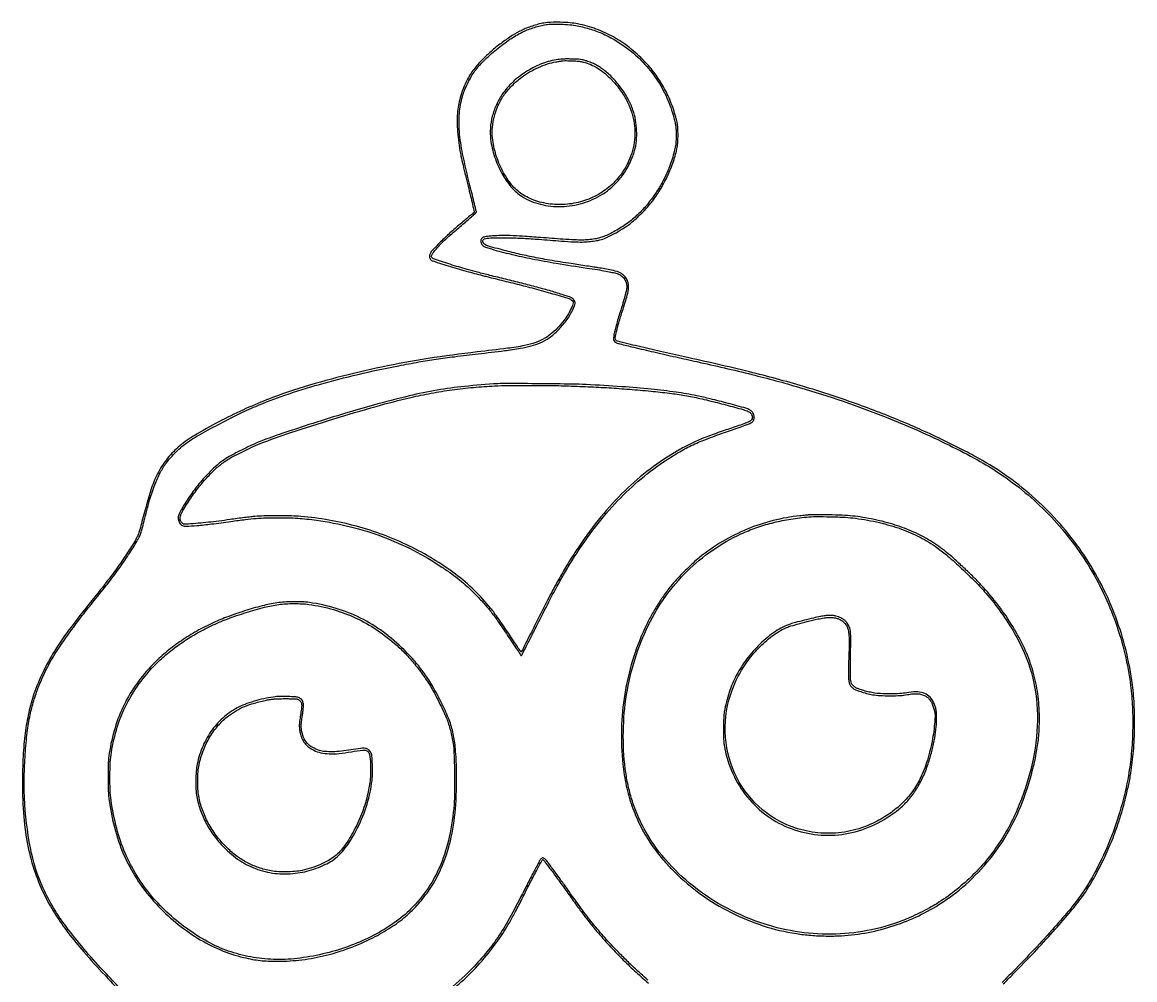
# Model space of a CAD drawing. Extents: x 100 to 2343, y 327 to 3301.
# Drawn here: x 345 to 2135, y 1761 to 3301 of the extents above; entities that cross this region are included whole.
import ezdxf

# ---------------------------------------------------------------- set-up
doc = ezdxf.new("R2010")
doc.units = 0

msp = doc.modelspace()

# ---------------------------------------------------------------- linework, layer by layer
for points in [[(1923.537405, 1754.101997, 0.004162), (1939.815553, 1770.327526, 0.005199), (1973.748641, 1805.441678, 0.006772), (2004.034804, 1838.32204, 0.007529), (2029.563649, 1867.679849, 0.014971), (2048.71888, 1891.8207, 0.026241), (2063.225909, 1913.565269, 0.01541), (2078.360409, 1940.939088, 0.014878), (2092.59505, 1970.827001, 0.016771), (2104.428011, 2000.350894, 0.01172), (2111.558074, 2021.566963, 0.00987), (2118.132131, 2044.340477, 0.009937), (2123.750209, 2067.157787, 0.012506), (2127.999521, 2088.5, 0.020193), (2132.673487, 2123.935788, 0.016828), (2134.841725, 2161.861044, 0.016869), (2134.452453, 2199.731635, 0.02065), (2131.436462, 2235, 0.057576), (2104.544959, 2344.119269, 0.058268), (2053.547863, 2443.758904, 0.058173), (1980.848434, 2529.083438, 0.05704), (1890, 2596.013843, 0.011371), (1862.413222, 2611.022066, 0.006396), (1828.289285, 2628.044497, 0.006272), (1792.268672, 2644.887361, 0.008031), (1758.674443, 2659.439725, 0.012864), (1680.832934, 2689.36238, 0.013257), (1602.328007, 2714.921497, 0.011874), (1515.251867, 2738.504824, 0.007154), (1411, 2762.523066, -0.003048), (1372.247577, 2771.116627, -0.003746), (1336.183062, 2779.629876, -0.000758), (1303.016886, 2787.774993, -0.172843), (1300.399334, 2789.507334, -0.20316), (1299.476369, 2793.230644, -0.016), (1301.443801, 2803.46776, -0.016529), (1305.091703, 2817.466314, -0.006503), (1311, 2836.5, 0.006693), (1317.899847, 2858.757809, 0.036461), (1320.581643, 2871.078293, 0.069417), (1320.60569, 2879.593858, 0.086622), (1318.207262, 2887.117529, 0.09229), (1312.889172, 2893.892979, 0.08395), (1305.321764, 2898.571854, 0.047874), (1293.257535, 2902.179594, 0.010612), (1272, 2905.909226, 0.000108), (1264.853872, 2907.005654, 0.00003), (1253.653125, 2908.721014, 0.00003), (1240.975762, 2910.660947, 0.000032), (1228.5, 2912.568443, -0.003987), (1193.361823, 2918.225707, -0.007713), (1165.373663, 2923.406367, -0.008819), (1140.202513, 2928.931965, -0.007638), (1114, 2935.594832, -0.002394), (1098.647665, 2939.828357, -0.025555), (1092.515626, 2941.894246, -0.068105), (1089.200854, 2943.757349, -0.103348), (1087.036327, 2946.241371, -0.095416), (1086.149457, 2948.912635, -0.212891), (1086.747278, 2950.921679, -0.141477), (1088.950337, 2952.368105, -0.037189), (1093.10658, 2953.32171, -0.035725), (1105.147014, 2954.284239, -0.007004), (1126.879991, 2954.161296, -0.007539), (1151.800602, 2953.295119, -0.007708), (1176.5, 2951.681515, 0.001383), (1212.834892, 2948.845756, 0.007124), (1232.983596, 2947.617704, 0.012837), (1246.411209, 2947.336295, 0.02469), (1257.156448, 2947.918047, 0.006845), (1261.93938, 2948.480936, 0.005965), (1266.930332, 2949.198368, 0.006009), (1271.428977, 2949.95539, 0.017615), (1274.5, 2950.622679, 0.043323), (1284.43609, 2954.090317, 0.017557), (1297.314914, 2960.430756, 0.017122), (1310.86292, 2968.311191, 0.019955), (1323.145445, 2976.731701, 0.022872), (1330.461915, 2982.728727, 0.009845), (1339.678402, 2991.349971, 0.009894), (1348.656652, 3000.438755, 0.020047), (1355.280422, 3008, 0.030055), (1369.655694, 3028.169036, 0.026495), (1382.180484, 3050.763843, 0.026815), (1392.089259, 3074.22911, 0.0333), (1398.621537, 3097, 0.018287), (1399.474263, 3101.788695, 0.015862), (1400.023718, 3106.859628, 0.013334), (1400.314753, 3112.729, 0.007104), (1400.377802, 3120, 0.006924), (1400.207975, 3128.760099, 0.024267), (1399.747077, 3134.385046, 0.024563), (1398.746142, 3139.904542, 0.007225), (1396.675104, 3148.260269, 0.031099), (1388.397302, 3173.273739, 0.032503), (1377.18106, 3196.687165, 0.032556), (1363.044273, 3218.41495, 0.031419), (1346.050715, 3238.397999, 0.034012), (1322.071771, 3260.085156, 0.039522), (1296.494626, 3277.145878, 0.0402), (1268.946788, 3289.743079, 0.037496), (1239.093331, 3298.120522, 0.029698), (1226.944479, 3299.82324, 0.013751), (1211.017762, 3300.658066, 0.013517), (1195.386092, 3300.624238, 0.037852), (1184.5, 3299.478462, 0.019092), (1175.569898, 3297.493587, 0.015019), (1166.062853, 3294.688363, 0.015055), (1156.773117, 3291.328169, 0.01959), (1148.5, 3287.669757, 0.027765), (1133.81436, 3279.4351, 0.017768), (1117.690629, 3268.35473, 0.017176), (1101.615769, 3255.567735, 0.019096), (1087.034895, 3242.133134, 0.013036), (1078.323168, 3233.004495, 0.022813), (1071.670381, 3224.949463, 0.02432), (1066.07053, 3216.695232, 0.017566), (1060.617632, 3207, 0.046311), (1050.825721, 3182.811481, 0.04876), (1045.864815, 3157.648212, 0.042095), (1045.490185, 3128.986711, 0.02291), (1049.598187, 3094, 0.012818), (1051.225509, 3085.461412, 0.002821), (1054.476669, 3070.895359, 0.002933), (1058.430251, 3054.094047, 0.002817), (1062.63306, 3037.111859, -0.002103), (1066.596839, 3021.192976, -0.003448), (1069.803604, 3007.676027, -0.000535), (1072.540109, 2995.717982, -0.277715), (1072.311859, 2995.02429, -0.003082), (1071.674361, 2994.481887, -0.000016), (1065.37476, 2989.188927, -0.000072), (1058.198992, 2983.161958, -0.000046), (1049.83626, 2976.141399, 0.009504), (1033.541891, 2961.928198, 0.010586), (1018.386715, 2947.596925, 0.008534), (1005.927643, 2934.878402, 0.078903), (1001.585504, 2928.538943, 0.052982), (1000.68445, 2925.968843, 0.075557), (1000.490286, 2923.562333, 0.080686), (1001.017093, 2921.325921, 0.070694), (1002.239304, 2919.256663, 0.149157), (1005.787476, 2916.829251, 0.001616), (1034.230158, 2908.011143, 0.005646), (1063.171237, 2899.497213, 0.008114), (1089, 2892.665164, 0.000124), (1096.797851, 2890.73941, 0.000032), (1109.406771, 2887.629696, 0.000032), (1123.794879, 2884.08315, 0.000033), (1138.108158, 2880.557037, -0.005494), (1165.509663, 2873.488301, -0.004314), (1195.060612, 2865.243625, -0.0018), (1222.965569, 2857.089152, -0.072308), (1228.734123, 2854.427705, -0.115711), (1230.951943, 2852.111791, -0.151254), (1231.625585, 2849.274861, -0.081817), (1230.677642, 2845.23294, -0.017568), (1227.674886, 2838.664216, -0.037307), (1219.680548, 2825.281508, -0.029765), (1209.20504, 2812.128671, -0.030362), (1197.580277, 2800.674445, -0.046961), (1186.143093, 2792.449613, -0.050016), (1171.433245, 2785.709595, -0.032736), (1153.413292, 2780.833743, -0.018063), (1126.277247, 2776.379852, -0.00351), (1077, 2770.461112, 0.010881), (998.336671, 2759.834339, 0.012378), (923.540155, 2746.162171, 0.012759), (851.634406, 2729.244924, 0.01328), (781.647794, 2708.88154, 0.014828), (743.395177, 2695.377847, 0.013969), (705.231051, 2679.379464, 0.013418), (666.552576, 2660.613613, 0.011407), (626.753289, 2638.800579, 0.036089), (601.515515, 2621.6703, 0.04777), (581.471048, 2602.46814, 0.049733), (566.037948, 2580.480847, 0.044445), (554.566177, 2555.051804, 0.008261), (550.566889, 2542.920211, 0.00484), (546.16076, 2528.274752, 0.004701), (541.820538, 2512.782763, 0.0055), (538.002494, 2498, -0.00457), (534.7061, 2485.138142, -0.02392), (532.492614, 2478.176894, -0.032488), (529.927483, 2472.442815, -0.013281), (525.743153, 2465, -0.012999), (513.312803, 2445.379528, -0.008365), (497.940469, 2423.264849, -0.007875), (480.589321, 2399.956606, -0.007369), (462.132044, 2376.678983, 0.009682), (424.002065, 2328.131355, 0.021593), (397.364113, 2289.464255, 0.027265), (378.354196, 2255.120783, 0.031503), (364.202341, 2220.5, 0.026895), (355.847084, 2190.459707, 0.022126), (350.10917, 2157.673677, 0.019504), (346.762733, 2120.595417, 0.012604), (345.650607, 2077.5, 0.020034), (347.807788, 2022.87195, 0.030155), (354.448689, 1975.686123, 0.033287), (366.007749, 1933.371186, 0.034532), (382.970751, 1893.5, 0.023877), (399.310711, 1864.897288, 0.021035), (418.964799, 1836.706875, 0.017305), (444.352835, 1805.663026, 0.008584), (478.555191, 1768, -0.003671), (496.94711, 1748.142657, -0.007329)], [(499.216924, 1750.371723, 0.002325), (475.394216, 1776, -0.026387), (415.937806, 1846.476198, -0.055124), (379.205902, 1908.048535, -0.059574), (358.498953, 1972.972007, -0.036039), (349.011475, 2053.213339, -0.016073), (348.556206, 2086.930388, -0.012425), (350.153981, 2123.646717, -0.01267), (353.44526, 2158.678287, -0.02312), (358.16843, 2187, -0.020773), (363.91946, 2209.242482, -0.018504), (371.692437, 2231.820512, -0.018412), (381.161159, 2253.884064, -0.019976), (391.995171, 2274.585338, -0.016645), (404.178482, 2294.218714, -0.008564), (420.657333, 2318.008441, -0.008132), (439.507907, 2343.369366, -0.008232), (459.098782, 2368, 0.006247), (480.511197, 2394.702568, 0.008912), (498.793948, 2418.974753, 0.009834), (514.662488, 2441.772335, 0.011553), (528.762961, 2464, 0.014366), (532.954821, 2471.433354, 0.033917), (535.529773, 2477.247188, 0.022941), (537.819596, 2484.565134, 0.003725), (541.504351, 2499, -0.009826), (550.366374, 2532.029799, -0.021125), (558.756341, 2557.010148, -0.027074), (567.480003, 2576.523632, -0.040547), (577.321039, 2592.375259, -0.024033), (584.229613, 2600.836913, -0.016239), (592.860624, 2609.823336, -0.016222), (602.074471, 2618.24745, -0.023654), (610.758638, 2625, -0.025473), (629.348382, 2636.72434, -0.00681), (660.079673, 2653.438132, -0.007227), (693.068349, 2670.197302, -0.012531), (721, 2683.025408, -0.019678), (767.81107, 2700.973232, -0.012464), (823.619727, 2718.349829, -0.011562), (885.545158, 2734.412619, -0.010098), (951, 2748.396473, -0.004046), (983.362858, 2754.358785, -0.006453), (1011.128023, 2758.873495, -0.00591), (1040.67511, 2762.930923, -0.002769), (1079, 2767.517521, 0.002914), (1121.469299, 2772.612648, 0.01234), (1146.797481, 2776.438269, 0.020494), (1164.28497, 2780.267565, 0.034495), (1178.513855, 2785.070145, 0.057829), (1193.121693, 2793.241322, 0.040271), (1207.513117, 2805.512279, 0.038709), (1220.383089, 2820.580331, 0.041367), (1230.460133, 2837.134476, 0.016418), (1233.625724, 2844.013363, 0.07216), (1234.74741, 2848.327135, 0.118166), (1234.329237, 2851.65724, 0.085041), (1232.428338, 2854.902796, 0.068475), (1230.486622, 2856.656458, 0.042286), (1227.802141, 2858.16968, 0.025074), (1223.687589, 2859.806577, 0.005964), (1216.678338, 2862.102716, 0.005593), (1196.246144, 2868.276941, 0.004236), (1173.696123, 2874.610156, 0.003957), (1149.351003, 2881.019061, 0.003343), (1123.5, 2887.422325, -0.001472), (1097.85149, 2893.67366, -0.002989), (1077.726418, 2898.769388, -0.003745), (1061.357082, 2903.149551, -0.006049), (1047.5, 2907.149898, -0.003609), (1033.678654, 2911.430802, -0.00361), (1019.921222, 2915.910579, -0.001169), (1007.158885, 2920.201664, -0.087126), (1005.25, 2921.245751, -0.198987), (1004.026416, 2923.466298, -0.130022), (1004.462971, 2926.398354, -0.062587), (1006.871664, 2930.496082, -0.015443), (1011.831275, 2936.538384, -0.012129), (1019.320858, 2944.700679, -0.014287), (1026.810074, 2952.043424, -0.00932), (1036.927315, 2961.066807, -0.002165), (1054.27419, 2975.837012, 0.003683), (1062.60233, 2982.971824, 0.005839), (1069.618043, 2989.217805, 0.001775), (1075.588867, 2994.698781, 0.20912), (1076, 2995.6388, 0.059777), (1075.863998, 2996.772309, 0.000258), (1072.93506, 3008.775273, 0.001256), (1069.565801, 3022.403449, 0.000791), (1065.56616, 3038.301788, -0.010952), (1053.921737, 3088.912738, -0.030143), (1048.669524, 3125.141163, -0.041419), (1048.64293, 3154.270761, -0.048279), (1053.551761, 3181.5, -0.029628), (1056.915464, 3191.191038, -0.016141), (1062.116817, 3202.665242, -0.016135), (1068.065104, 3213.813152, -0.028826), (1073.757097, 3222.5, -0.040095), (1088.09585, 3238.920045, -0.021355), (1108.206731, 3256.921544, -0.021322), (1129.971735, 3273.288373, -0.036975), (1149.5, 3284.683487, -0.019439), (1157.771751, 3288.332117, -0.014923), (1167.060785, 3291.688274, -0.014883), (1176.568119, 3294.495405, -0.018902), (1185.5, 3296.488415, -0.038834), (1195.890143, 3297.574046, -0.013192), (1211.086555, 3297.575531, -0.013473), (1226.565327, 3296.750843, -0.030198), (1238.216136, 3295.102455, -0.024978), (1260.309905, 3289.44041, -0.030655), (1280.225607, 3281.896035, -0.030393), (1299.207666, 3271.912956, -0.023857), (1318.5, 3258.92175, -0.042198), (1344.235449, 3236.135502, -0.042502), (1365.712067, 3209.403072, -0.042505), (1382.357802, 3179.42636, -0.04222), (1393.738706, 3147, -0.007603), (1395.670688, 3139.03447, -0.022536), (1396.664516, 3133.5, -0.022976), (1397.146161, 3127.956548, -0.00816), (1397.340375, 3120, -0.017545), (1397.048234, 3109.182784, -0.028021), (1395.95897, 3100.003621, -0.024871), (1393.741638, 3090.265248, -0.010667), (1389.863579, 3077.5, -0.022305), (1383.947862, 3061.825099, -0.019863), (1376.44804, 3046.106979, -0.019519), (1367.573598, 3030.748434, -0.019597), (1357.539663, 3016.14999, -0.028778), (1343.05683, 2998.916992, -0.031047), (1327.032821, 2983.920683, -0.03099), (1309.24703, 2971.000476, -0.028459), (1289.5, 2959.970717, -0.016804), (1281.202667, 2956.276514, -0.029818), (1274.113279, 2953.882597, -0.02816), (1266.518446, 2952.265964, -0.013257), (1256.563554, 2950.995737, -0.023638), (1246.49657, 2950.460341, -0.012839), (1234.106627, 2950.705813, -0.006775), (1215.214784, 2951.822385, -0.001172), (1179.5, 2954.50342, 0.00271), (1150.319348, 2956.603712, 0.008388), (1130.590952, 2957.584163, 0.012099), (1115.509791, 2957.715142, 0.016747), (1102, 2957.052605, 0.004201), (1093.96318, 2956.320076, 0.023812), (1089.711159, 2955.690869, 0.046454), (1087.076324, 2954.912148, 0.093017), (1085.25, 2953.752556, 0.080651), (1083.793883, 2951.871063, 0.095038), (1083.111686, 2949.727906, 0.085007), (1083.2357, 2947.295501, 0.051791), (1084.154126, 2944.561076, 0.089408), (1085.849416, 2942.114017, 0.075279), (1088.388536, 2940.238046, 0.042131), (1092.560264, 2938.465279, 0.008955), (1100.105985, 2936.133548, 0.011156), (1132.056467, 2927.651652, 0.010126), (1165.398816, 2920.303372, 0.008394), (1204.340618, 2913.221913, 0.004176), (1253.894281, 2905.492105, -0.002964), (1270.890794, 2902.883049, -0.006029), (1284.208598, 2900.592807, -0.007558), (1294.658039, 2898.502032, -0.016945), (1302.504696, 2896.527854, -0.086783), (1308.54817, 2893.58241, -0.076266), (1313.548532, 2888.646929, -0.075878), (1316.859235, 2882.413378, -0.084389), (1318, 2875.702576, -0.056726), (1317.382426, 2870.276619, -0.008505), (1314.732235, 2859.616645, -0.00848), (1310.852167, 2846.002512, -0.004686), (1305.675405, 2829.5, 0.005437), (1302.43221, 2819.106684, 0.010387), (1300.092503, 2810.679774, 0.011455), (1298.256208, 2802.735016, 0.008566), (1296.584609, 2793.905402, 0.096276), (1296.664619, 2790.267638, 0.141143), (1298.174098, 2787.467296, 0.102215), (1301.388736, 2785.304397, 0.035523), (1306.721275, 2783.551933, 0.003664), (1329.073414, 2778.101574, 0.001274), (1361.36133, 2770.565469, 0.001268), (1396.876689, 2762.466214, 0.001499), (1430.5, 2754.993938, -0.006943), (1519.245187, 2734.255304, -0.010486), (1595.848669, 2713.513819, -0.011449), (1666.109841, 2691.139466, -0.01134), (1735.5, 2665.50549, -0.010439), (1786.639215, 2644.039313, -0.010323), (1837.030315, 2620.381009, -0.010878), (1882.205883, 2596.784729, -0.021131), (1917, 2575.673844, -0.053523), (1996.502453, 2509.446062, -0.053845), (2059.955207, 2427.976071, -0.053822), (2104.571368, 2334.80254, -0.053388), (2128.425878, 2234, -0.020266), (2131.414168, 2198.998852, -0.01709), (2131.80345, 2161.81369, -0.017054), (2129.649458, 2124.597141, -0.019904), (2124.999521, 2089.5, -0.027057), (2113.029413, 2037.350017, -0.025204), (2095.26872, 1985.518391, -0.025804), (2072.942627, 1937.107953, -0.032987), (2047.292883, 1895.240342, -0.021912), (2030.041469, 1872.985853, -0.006739), (2002.130181, 1840.951211, -0.006596), (1969.245154, 1805.180485, -0.006353), (1935.019272, 1769.833774, -0.001826), (1921.690835, 1756.511974, -0.017887)], [(987.468587, 1709.774446, 0.052055), (1055.618909, 1760.98613, 0.052593), (1111.460214, 1825.007131, 0.011961), (1120.64555, 1838.777748, 0.010611), (1129.548781, 1853.526477, 0.009152), (1138.950747, 1870.591125, 0.005243), (1149.698104, 1891.5, -0.002318), (1161.947881, 1915.678651, -0.00392), (1172.463247, 1935.80708, -0.000704), (1181.810098, 1953.302595, -0.276415), (1182.975232, 1954, -0.227609), (1183.483608, 1953.755934, -0.001074), (1187.214811, 1949.079688, -0.004635), (1191.429965, 1943.671374, -0.002878), (1196.281355, 1937.25, -0.002606), (1202.220429, 1929.20704, -0.001196), (1209.882373, 1918.664062, -0.001185), (1217.893142, 1907.530006, -0.001638), (1225.023984, 1897.5, 0.003331), (1238.844098, 1878.199779, 0.006221), (1250.329768, 1862.790279, 0.007157), (1261.007101, 1849.237601, 0.006781), (1272.258638, 1835.747226, 0.009809), (1291.970176, 1813.64719, 0.010113), (1312.338217, 1792.565255, 0.010433), (1332.852306, 1773.007831, 0.012478), (1353, 1755.489392, 0.033991)], [(1352.053258, 1760.446665, -0.008318), (1337.714533, 1772.989628, -0.007805), (1322.530135, 1787.162016, -0.00732), (1307.46248, 1802.103331, -0.009438), (1284.91338, 1826.014318, -0.013018), (1265.650247, 1848.372026, -0.012232), (1246.699709, 1872.754971, -0.007031), (1225.008597, 1903, 0.004336), (1215.049907, 1917.045125, 0.002549), (1202.910878, 1933.67509, 0.00143), (1191.131314, 1949.545768, 0.0276), (1187.196646, 1954.25, 0.04843), (1185.077816, 1956.116902, 0.123367), (1183.189127, 1956.87126, 0.156197), (1181.454229, 1956.56382, 0.094232), (1179.806715, 1955.25, 0.05413), (1177.254141, 1951.531258, 0.001841), (1168.905392, 1935.868028, 0.003296), (1158.903483, 1916.629696, 0.001938), (1147.184369, 1893.5, -0.012496), (1126.672831, 1855.052548, -0.023715), (1107.965505, 1825.3786, -0.0259), (1087.713851, 1799.376214, -0.018656), (1062.614929, 1772.477567, -0.031118), (1023.80063, 1738.402359, -0.032322)]]:
    msp.add_lwpolyline(points, format="xyb")
for points in [[(1204.5, 3240.441909, 0.049042), (1179.205799, 3233.104771, 0.047185), (1155.474442, 3220.911496, 0.047486), (1134.5896, 3204.574052, 0.051118), (1117.730279, 3184.956071, 0.045445), (1108.192501, 3168.179158, 0.0431), (1101.641896, 3149.658873, 0.043917), (1098.45758, 3130.657634, 0.051935), (1098.922121, 3112.453641, 0.047288), (1105.314815, 3084.367252, 0.04627), (1116.901452, 3057.765143, 0.049207), (1132.188035, 3035.496615, 0.078528), (1149.59581, 3020.408318, 0.079263), (1179.100292, 3007.961461, 0.067524), (1212.72437, 3004.378096, 0.06536), (1247.127847, 3009.902157, 0.065576), (1278.898243, 3024.116867, 0.032463), (1286.901283, 3029.789018, 0.018117), (1295.901663, 3037.646532, 0.017987), (1304.488186, 3046.310852, 0.027141), (1311.255922, 3054.5, 0.027234), (1317.090781, 3063.368618, 0.019215), (1322.6969, 3073.903263, 0.019313), (1327.430948, 3084.73615, 0.029374), (1330.608638, 3094.5, 0.039785), (1333.390286, 3110.106693, 0.034625), (1333.849125, 3126.70846, 0.034174), (1332.001969, 3143.446483, 0.036121), (1327.905255, 3159.460898, 0.043654), (1320.285268, 3176.997464, 0.033289), (1309.094775, 3194.700232, 0.033038), (1295.532978, 3210.922269, 0.040692), (1280.80214, 3224.02816, 0.016215), (1273.872426, 3228.905837, 0.025032), (1267.55669, 3232.613501, 0.025112), (1260.917144, 3235.663178, 0.016462), (1253, 3238.530241, 0.017116), (1247.715265, 3240.051565, 0.030218), (1243.254703, 3240.889292, 0.021484), (1237.802365, 3241.338838, 0.004842), (1228.5, 3241.614426, 0.006189), (1220.770518, 3241.672811, 0.010998), (1214.40591, 3241.502067, 0.013229), (1209.064754, 3241.099264, 0.02065)], [(1244.792158, 3237.415883, -0.03916), (1257.036173, 3233.882103, -0.040084), (1268.479628, 3228.50337, -0.037576), (1279.538485, 3221.024525, -0.027492), (1290.639103, 3211.195556, -0.017943), (1298.493611, 3202.852223, -0.017503), (1305.797739, 3193.899686, -0.018071), (1312.204555, 3184.795208, -0.023513), (1317.358412, 3176, -0.074727), (1329.061688, 3142.257548, -0.081241), (1329.844642, 3107.553394, -0.080754), (1319.512677, 3074.23876, -0.072671), (1298.8911, 3044.54274, -0.063197), (1278.44194, 3027.578816, -0.054375), (1253.365807, 3015.228442, -0.053749), (1225.909658, 3008.462777, -0.058511), (1198.433606, 3007.986827, -0.026112), (1184.639055, 3010.096793, -0.029366), (1171.681777, 3013.581316, -0.030745), (1159.784589, 3018.373175, -0.035601), (1149.160384, 3024.393377, -0.077754), (1132.661298, 3039.516238, -0.048122), (1118.273713, 3061.595297, -0.045476), (1107.538679, 3087.676377, -0.047841), (1101.922125, 3114.829567, -0.050013), (1101.778282, 3131.914187, -0.04207), (1104.941925, 3149.743398, -0.041202), (1111.149121, 3167.17656, -0.04306), (1120.057989, 3183.085393, -0.029005), (1125.505174, 3190.183592, -0.015572), (1132.982179, 3198.311959, -0.015426), (1141.181353, 3206.185211, -0.022582), (1148.901711, 3212.545649, -0.030586), (1161.599566, 3220.91592, -0.026119), (1175.898598, 3228.169049, -0.026664), (1190.477608, 3233.721419, -0.037546), (1204, 3236.966357, 0.00061), (1206.981764, 3237.452689, 0.000772), (1209.7375, 3237.90998, 0.000608), (1212.048046, 3238.299953, 0.006263), (1213, 3238.474111, -0.048136), (1218.303917, 3238.991688, -0.008588), (1228.271567, 3238.831219, -0.009471), (1238.338904, 3238.305073, -0.032897)], [(1110.5, 2719.404609, 0.009789), (1056.643646, 2715.075255, 0.017681), (1012.797061, 2709.112988, 0.016735), (967.901393, 2699.826146, 0.007785), (910.307715, 2684.935021, 0.006417), (865.556109, 2671.997757, 0.00388), (812.875683, 2655.585624, 0.003741), (763.269185, 2639.297656, 0.01211), (730.692148, 2627.444682, 0.014709), (714.382364, 2620.499163, 0.009002), (695.553295, 2611.403446, 0.00861), (678.137281, 2602.220328, 0.029829), (667.360735, 2595.432547, 0.02876), (658.797028, 2588.518252, 0.01125), (647.771836, 2578.055378, 0.011311), (636.674961, 2566.529629, 0.017286), (627.638101, 2556, 0.013861), (620.581372, 2546.658612, 0.007813), (612.517772, 2534.96316, 0.007754), (605.042323, 2523.364023, 0.018724), (599.976852, 2514.507461, 0.009464), (597.733558, 2510.015456, 0.038581), (596.638912, 2507.16887, 0.057438), (596.218681, 2504.795448, 0.04321), (596.287324, 2502.143225, 0.053415), (597.063503, 2498.655372, 0.059828), (598.544589, 2495.551439, 0.063355), (600.626566, 2493.035357, 0.074243), (603.172488, 2491.275689, 0.128774), (608.813119, 2490.129791, 0.00765), (626.324977, 2491.375486, 0.009487), (649.700391, 2493.845766, 0.004003), (681, 2498.010009, -0.004245), (704.603388, 2501.138681, -0.011031), (721.661297, 2502.87142, -0.012575), (737.443795, 2503.724867, -0.007219), (756.5, 2504, -0.006398), (773.845502, 2503.778035, -0.009946), (788.788815, 2503.097907, -0.010368), (803.227412, 2501.851546, -0.00787), (819, 2499.908366, -0.026485), (873.492187, 2489.356177, -0.028376), (925.293562, 2473.276877, -0.028771), (974.278807, 2451.68067, -0.028949), (1020.356182, 2424.643179, -0.008657), (1036.259706, 2413.626063, -0.014914), (1049.052302, 2403.840759, -0.015427), (1060.939534, 2393.547483, -0.010108), (1074.015962, 2381.000843, -0.012651), (1088.025865, 2366.276996, -0.018448), (1099.540707, 2352.560637, -0.0148), (1111.694061, 2335.957485, -0.005112), (1128.284923, 2311.288317, 0.001528), (1135.703046, 2300.085626, 0.002502), (1142.063517, 2290.646311, 0.000314), (1147.764134, 2282.288197, 0.233489), (1148.207901, 2282.038317, 0.294913), (1148.626805, 2282.277884, 0.000139), (1156.201955, 2296.919068, 0.001774), (1164.594677, 2313.293584, 0.001071), (1174.427629, 2332.75, -0.002195), (1192.569921, 2368.448621, -0.005671), (1206.065636, 2394.000871, -0.007369), (1217.799751, 2414.880512, -0.007578), (1230.037868, 2435.209353, -0.021569), (1263.269708, 2483.765311, -0.026178), (1298.613891, 2526.099224, -0.027582), (1336.41353, 2562.579962, -0.029994), (1377, 2593.595928, -0.013965), (1400.625649, 2608.560725, -0.02202), (1421.768134, 2619.910364, -0.020337), (1445.004338, 2629.953373, -0.0099), (1475.398581, 2640.962019, 0.001142), (1500.275336, 2649.482419, 0.009574), (1511.428905, 2653.571661, 0.019316), (1517.727012, 2656.302939, 0.099354), (1520.75, 2658.581409, 0.142704), (1522.814808, 2662.929245, 0.101848), (1522.581184, 2668.343892, 0.094739), (1520.158049, 2673.558019, 0.104129), (1516.045712, 2677.307979, 0.06627), (1509.660402, 2680.003766, 0.00187), (1480.843679, 2687.774607, 0.004303), (1452.202994, 2695.119912, 0.009898), (1430.504703, 2700.032524, 0.015855), (1397.154938, 2705.796689, 0.009634), (1357.422148, 2710.594635, 0.008041), (1309.912954, 2714.634214, 0.004611), (1252.5, 2718.055455, 0.009195), (1230.043979, 2718.772261, 0.001005), (1178.389722, 2719.366862, 0.00068), (1125.180082, 2719.800018, 0.016856)], [(1219.5, 2716.000935, -0.003347), (1256.076235, 2714.613331, -0.004398), (1289.43579, 2712.829926, -0.004511), (1322.064512, 2710.501937, -0.003851), (1356.415924, 2707.472934, -0.006779), (1386.653872, 2704.157531, -0.012024), (1411.454852, 2700.49006, -0.012387), (1435.543991, 2695.716397, -0.007748), (1463.5, 2688.996443, -0.001797), (1491.335234, 2681.740804, -0.01167), (1505.246498, 2677.711586, -0.020784), (1513.422477, 2674.756516, -0.113787), (1517.23387, 2672.064284, -0.074474), (1519.226193, 2669.026918, -0.097327), (1520.007001, 2665.805884, -0.107843), (1519.484222, 2662.779946, -0.11096), (1517.75, 2660.28246, -0.080722), (1514.809223, 2658.348438, -0.0151), (1508.824113, 2655.885105, -0.007527), (1498.273329, 2652.091126, -0.000873), (1474.5, 2643.990799, 0.007535), (1449.240224, 2635.006658, 0.015293), (1429.718275, 2627.042004, 0.017316), (1412.353924, 2618.598689, 0.013326), (1394, 2608.239028, 0.031411), (1350.221748, 2578.075412, 0.029572), (1309.626702, 2542.092774, 0.02821), (1271.843499, 2499.87512, 0.023423), (1236.479922, 2451.043662, 0.007976), (1221.121878, 2426.763044, 0.010421), (1207.903182, 2404.056664, 0.007838), (1193.086234, 2376.323183, 0.002445), (1171.712361, 2334.257768, -0.000823), (1162.775966, 2316.528094, -0.001365), (1155.171756, 2301.604285, -0.000083), (1148.29639, 2288.206899, -0.290577), (1148, 2288.032876, -0.238796), (1147.68414, 2288.206861, -0.000166), (1142.066885, 2296.449835, -0.001828), (1135.823579, 2305.690445, -0.00111), (1128.50429, 2316.662001, 0.003713), (1120.489814, 2328.541198, 0.003469), (1112.117605, 2340.574173, 0.003455), (1104.534761, 2351.15699, 0.011809), (1099.394656, 2357.886892, 0.062946), (1042.392436, 2413.071377, 0.048147), (968.223372, 2458.264769, 0.046106), (883.140805, 2490.181915, 0.046179), (793.695532, 2505.945669, 0.015389), (778.551617, 2506.724438, 0.00513), (756.352179, 2506.95408, 0.005087), (734.228478, 2506.730879, 0.016288), (719.5, 2505.951985, 0.007833), (713.094811, 2505.302378, 0.00207), (702.879027, 2504.061452, 0.0021), (691.266038, 2502.55243, 0.002157), (679.769028, 2500.958833, -0.003797), (661.715337, 2498.516758, -0.004652), (644.80809, 2496.52004, -0.004842), (628.475736, 2494.904971, -0.004877), (612.15438, 2493.610761, -0.008469), (607.779996, 2493.381169, -0.055567), (605.593312, 2493.546626, -0.096804), (604.054194, 2494.160565, -0.053261), (602.470653, 2495.438438, -0.052462), (601.522539, 2496.609518, -0.02886), (600.608649, 2498.212941, -0.028453), (599.860724, 2499.965096, -0.040299), (599.415214, 2501.600258, -0.108245), (599.530616, 2505.419777, -0.046214), (601.235651, 2510.267328, -0.027083), (604.829381, 2517.091221, -0.006547), (611.523023, 2527.960512, -0.020545), (625.101332, 2547.548007, -0.020596), (640.230922, 2565.938331, -0.021727), (655.724233, 2581.818787, -0.035014), (670.36228, 2593.760249, -0.028166), (680.315009, 2599.972063, -0.008187), (696.314108, 2608.409104, -0.008566), (713.490347, 2616.743849, -0.014713), (728.11215, 2623.016021, -0.013877), (777.364367, 2640.885383, -0.005667), (845.20547, 2662.538766, -0.005718), (914.808758, 2683.020586, -0.011308), (970.56902, 2697.385511, -0.012246), (1003.105825, 2704.151655, -0.010948), (1037.171038, 2709.60176, -0.010908), (1071.580909, 2713.57417, -0.011894), (1105.153063, 2715.905553, -0.007931), (1127.797009, 2716.577911, -0.003247), (1158.558674, 2716.803338, -0.003249), (1190.985282, 2716.619649, -0.004766)], [(1611, 2508.414835, -0.001993), (1608.996568, 2508.196541, -0.000366), (1605.296875, 2507.811081, -0.000394), (1600.96802, 2507.366721, -0.000358), (1596.5, 2506.914863, 0.03694), (1553.515019, 2499.362675, 0.036098), (1511.765212, 2485.530493, 0.035711), (1472.017718, 2465.664726, 0.034462), (1435, 2440.133759, 0.019974), (1424.511628, 2431.070863, 0.00821), (1411.002134, 2417.997866, 0.00821), (1397.929137, 2404.488372, 0.019974), (1388.866241, 2394, 0.014781), (1376.80025, 2377.899037, 0.015237), (1365.833771, 2361.272631, 0.015247), (1355.906808, 2344.019662, 0.014845), (1346.955899, 2326.041107, 0.033835), (1327.15013, 2274.148953, 0.034167), (1314.601329, 2220.227612, 0.033817), (1309.42488, 2164.570217, 0.031713), (1311.610177, 2107.5, 0.027897), (1317.092985, 2072.967247, 0.03063), (1326.278574, 2040.346314, 0.031297), (1339.159424, 2009.734614, 0.031989), (1355.678916, 1981.202606, 0.010964), (1364.58064, 1968.485251, 0.015112), (1373.160192, 1957.495474, 0.014469), (1382.67605, 1946.689737, 0.008895), (1394.466179, 1934.5, 0.040466), (1436.789193, 1898.606261, 0.038391), (1485.066226, 1869.288751, 0.038468), (1537.155495, 1847.748626, 0.041032), (1590.824218, 1835.001537, 0.018501), (1613.978675, 1832.346244, 0.015347), (1638.759874, 1831.193323, 0.015548), (1663.123953, 1831.565983, 0.021204), (1685, 1833.513458, 0.030974), (1727.459624, 1841.816704, 0.031887), (1768.146422, 1855.245763, 0.032231), (1806.384039, 1873.575041, 0.033244), (1841.536091, 1896.5, 0.04088), (1883.580325, 1933.829867, 0.042725), (1918.311658, 1976.989493, 0.0418), (1945.814616, 2026.313064, 0.036048), (1966.334247, 2082, 0.013649), (1973.986917, 2111.516485, 0.020618), (1978.874597, 2137.611838, 0.022271), (1981.348816, 2162.423536, 0.020633), (1981.696581, 2188, 0.014375), (1980.612083, 2207.204246, 0.017352), (1978.452286, 2225.1371, 0.017731), (1975.105005, 2242.5399, 0.016338), (1970.455459, 2260.14881, 0.035444), (1957.635253, 2294.035309, 0.028526), (1939.311942, 2328.422767, 0.026766), (1915.858617, 2362.694452, 0.022789), (1887.653198, 2396.233905, 0.012094), (1875.835787, 2408.445854, 0.005783), (1860.099346, 2423.585239, 0.005747), (1844.203186, 2438.187653, 0.013761), (1832, 2448.549764, 0.030183), (1806.46686, 2466.62903, 0.032831), (1779.629932, 2480.948223, 0.031167), (1749.929976, 2492.201483, 0.022751), (1715.769517, 2501.083484, 0.010947), (1697.666054, 2504.508647, 0.01597), (1681.576334, 2506.663886, 0.014737), (1664.452678, 2507.894603, 0.007624), (1643, 2508.474573, 0.001422), (1631.827302, 2508.574423, 0.00199), (1621.84375, 2508.59552, 0.001185), (1613.432333, 2508.559882, 0.026484)], [(1685.701455, 2503.062232, -0.023002), (1724.373495, 2496.050804, -0.030078), (1758.844579, 2485.933309, -0.032348), (1789.694501, 2472.513961, -0.035721), (1817.5, 2455.604233, -0.024191), (1834.398474, 2442.32135, -0.009212), (1856.67205, 2422.269009, -0.009343), (1878.821083, 2400.788565, -0.01756), (1895.753681, 2382.5, -0.045669), (1941.306691, 2318.763177, -0.063267), (1968.819172, 2254.210261, -0.065993), (1978.615555, 2186.994977, -0.055643), (1971.558177, 2115.38708, -0.042918), (1949.44249, 2042.656668, -0.051956), (1916.221019, 1979.584582, -0.053747), (1871.8095, 1926.427934, -0.051534), (1816.5, 1883.108555, -0.017739), (1804.913478, 1876.382329, -0.008041), (1789.306867, 1868.367759, -0.008061), (1773.331265, 1860.803501, -0.01639), (1760.5, 1855.479372, -0.043823), (1704.650719, 1839.845379, -0.043619), (1646.843309, 1834.152007, -0.043425), (1588.680238, 1838.569579, -0.04262), (1531.775489, 1852.965846, -0.044326), (1472.177154, 1879.693367, -0.045571), (1418.812987, 1916.299532, -0.047227), (1374.70248, 1960.525846, -0.05627), (1342.565795, 2009.868808, -0.021834), (1332.96094, 2031.307549, -0.021684), (1325.237962, 2053.551075, -0.021538), (1319.425724, 2076.529203, -0.020864), (1315.539342, 2100.166435, -0.034717), (1312.425358, 2160.190761, -0.035764), (1317.718967, 2219.465243, -0.036063), (1331.331655, 2276.914267, -0.036631), (1353.006451, 2331.5, -0.042554), (1380.227326, 2377.297638, -0.043059), (1414.712805, 2417.631147, -0.043108), (1455.557145, 2451.422181, -0.042855), (1501.668413, 2477.784237, -0.023409), (1525.831894, 2487.628975, -0.021885), (1551.353974, 2495.420979, -0.021108), (1578.36738, 2501.188344, -0.018472), (1607, 2504.966401, -0.022869), (1622.33499, 2505.711052, -0.006745), (1645.86967, 2505.459224, -0.006864), (1669.543618, 2504.561149, -0.020432)], [(755, 2367.04929, 0.025183), (731.443664, 2362.20048, 0.013556), (702.946414, 2353.991473, 0.013433), (674.124301, 2343.975819, 0.019656), (649.395569, 2333.502713, 0.020675), (623.091115, 2319.765921, 0.021505), (598.364381, 2304.06944, 0.022141), (575.793103, 2286.807432, 0.025569), (555.94678, 2268.381833, 0.036868), (529.568789, 2236.916597, 0.041601), (509.268705, 2203.113814, 0.041148), (494.676076, 2166.086931, 0.034704), (485.324621, 2125, 0.028844), (483.843264, 2109.734817, 0.009774), (483.407552, 2087.415853, 0.009922), (483.855785, 2064.862125, 0.024978), (485.326765, 2048.5, 0.0321), (495.277353, 2000.3486, 0.039714), (510.861638, 1957.300994, 0.041083), (532.526146, 1918.46554, 0.038807), (560.622276, 1882.89601, 0.033847), (592.28567, 1852.98138, 0.035052), (627.3437, 1827.992113, 0.036286), (664.268971, 1808.925452, 0.043208), (701.5, 1796.680552, 0.01192), (715.729617, 1793.68412, 0.018664), (728.103549, 1791.859725, 0.017746), (741.019127, 1790.90778, 0.009525), (757, 1790.603556, 0.031432), (795.397912, 1793.020375, 0.029163), (834.182302, 1800.238792, 0.028721), (872.453343, 1812.066763, 0.028287), (909.317852, 1828.253019, 0.025174), (938.040327, 1844.722343, 0.033727), (962.144846, 1862.609055, 0.035393), (982.709721, 1882.814255, 0.032764), (1000.80055, 1906.222532, 0.051481), (1021.576001, 1945.211799, 0.042839), (1035.512539, 1990.092523, 0.037481), (1042.897093, 2042.293946, 0.024187), (1043.950274, 2103.384095, 0.014776), (1041.982527, 2135.774524, 0.035515), (1038.126236, 2159.485579, 0.038278), (1031.156318, 2181.338778, 0.019854), (1019.339342, 2207.451178, 0.015609), (1005.838956, 2232.406996, 0.022711), (992.284682, 2253.437007, 0.023645), (977.325289, 2272.506126, 0.019208), (959.598767, 2291.5, 0.036966), (925.836644, 2320.37832, 0.042549), (889.675946, 2342.481342, 0.042734), (850.436462, 2358.071507, 0.037873), (807.5, 2367.540382, 0.024685), (795.934385, 2368.607292, 0.012996), (781.503299, 2368.847402, 0.012985), (766.958813, 2368.333431, 0.022843)], [(806.5, 2364.540382, -0.034243), (846.077869, 2356.112582, -0.039836), (882.105169, 2342.638166, -0.039503), (915.788918, 2323.508622, -0.032711), (948.366764, 2298.179969, -0.023295), (963.516287, 2283.406278, -0.017833), (978.699743, 2265.944239, -0.01763), (992.815615, 2247.173732, -0.020847), (1004.75895, 2228.45204, -0.012713), (1010.20499, 2218.500594, -0.004686), (1017.394885, 2204.202899, -0.004556), (1024.234117, 2189.95228, -0.015517), (1028.312248, 2180.5, -0.017852), (1031.362018, 2171.894402, -0.013003), (1034.156671, 2162.134487, -0.012405), (1036.581674, 2151.686496, -0.011948), (1038.519223, 2141, -0.030505), (1039.979286, 2125.591106, -0.004371), (1040.763326, 2093.905205, -0.004962), (1040.956649, 2062.077169, -0.020787), (1040.087751, 2042.959025, -0.030467), (1032.261806, 1990.431614, -0.045607), (1018.563619, 1946.143497, -0.050052), (998.281171, 1908.221451, -0.049129), (970.757289, 1874.827439, -0.043555), (943.965558, 1852.433306, -0.032171), (910.90279, 1832.395809, -0.030594), (873.577151, 1815.755708, -0.029362), (833.989056, 1803.531911, -0.027324), (792.424113, 1795.704106, -0.036159), (753.989727, 1793.425106, -0.038245), (717.430658, 1796.706379, -0.037355), (681.5, 1805.523586, -0.042878), (648.21748, 1819.635194, -0.031393), (613.983439, 1840.600205, -0.030648), (581.664138, 1866.391669, -0.034526), (554.091754, 1895, -0.035095), (529.610835, 1928.733686, -0.03879), (510.99581, 1964.483566, -0.037043), (497.489565, 2004.111808, -0.027431), (488.309015, 2049.5, -0.026775), (486.804403, 2065.954226, -0.011008), (486.454015, 2088.360919, -0.010975), (487.086658, 2110.68843, -0.027872), (488.802183, 2126.811149, -0.035157), (498.347145, 2167.208811, -0.041144), (513.119399, 2203.71115, -0.041458), (533.557099, 2237.071634, -0.036675), (560, 2268.096127, -0.025011), (579.090785, 2285.584748, -0.02144), (600.811606, 2302.053924, -0.0209), (624.477504, 2317.025904, -0.020666), (649.398239, 2330.030084, -0.01981), (675.299468, 2340.981248, -0.013514), (705.509995, 2351.44294, -0.013608), (734.933102, 2359.875939, -0.029533), (758, 2364.380762, -0.02017), (769.354279, 2365.445287, -0.012465), (782.757595, 2365.823616, -0.012508), (795.929075, 2365.537445, -0.023657)], [(1629.424916, 2344.986176, 0.008678), (1618.485481, 2342.625482, 0.003481), (1603.603909, 2339.033291, 0.003157), (1589.180767, 2335.348458, 0.014952), (1581, 2332.939739, 0.037503), (1569.049676, 2328.01048, 0.029672), (1556.953444, 2320.99576, 0.026993), (1544.671355, 2311.873792, 0.020275), (1532.161375, 2300.603087, 0.036121), (1511.009742, 2276.714638, 0.041744), (1494.631025, 2251.108553, 0.041654), (1482.706555, 2223.089034, 0.035699), (1474.843334, 2192, 0.024661), (1474.274608, 2187.547703, 0.00814), (1473.869468, 2180.963744, 0.007214), (1473.620667, 2172.875034, 0.004654), (1473.554913, 2163.5, 0.003694), (1473.67416, 2151.184089, 0.015945), (1474.032373, 2143.872912, 0.021331), (1474.803503, 2137.660653, 0.010739), (1476.277275, 2129.898447, 0.062202), (1491.031266, 2087.290687, 0.064931), (1515.655514, 2050.296187, 0.065842), (1548.593925, 2021.270045, 0.067108), (1587.741488, 2002.028502, 0.064858), (1630.826792, 1993.595491, 0.064718), (1674.667479, 1996.471434, 0.063557), (1717.006, 2010.582118, 0.058824), (1755.66765, 2035.154039, 0.041094), (1769.927586, 2048.866069, 0.035493), (1782.533973, 2065.384202, 0.033758), (1793.246639, 2084.382209, 0.029554), (1801.849749, 2105.5, 0.015517), (1808.004113, 2125.627825, 0.018401), (1812.515716, 2144.991669, 0.019754), (1815.322114, 2163.238513, 0.026214), (1816.340572, 2180, 0.012995), (1816.170894, 2189.5763, 0.03782), (1815.383869, 2196.141494, 0.044652), (1813.705404, 2201.888417, 0.024579), (1810.699604, 2208.573358, 0.097166), (1804.098328, 2216.984414, 0.099239), (1794.854201, 2222.201633, 0.082789), (1782.895835, 2224.018588, 0.047152), (1768.320924, 2222.428784, -0.037017), (1757.482512, 2221.024121, -0.013222), (1741.883354, 2220.58036, -0.013401), (1726.082809, 2220.972325, -0.031501), (1714.364312, 2222.320967, -0.015781), (1705.997063, 2224.096707, -0.013769), (1697.365148, 2226.46911, -0.013501), (1689.779161, 2229.006249, -0.049468), (1685.218914, 2231.201303, -0.048265), (1683.80225, 2232.264739, -0.025329), (1682.251737, 2233.832809, -0.024947), (1680.812274, 2235.615639, -0.034885), (1679.725367, 2237.350772, -0.075498), (1678.288998, 2241.422198, -0.039869), (1677.706111, 2246.760715, -0.010402), (1677.622981, 2256.831256, -0.000428), (1678.107833, 2293, 0.001947), (1678.269087, 2308.556186, 0.011612), (1678.133143, 2316.670967, 0.022447), (1677.688046, 2321.903476, 0.04273), (1676.786937, 2326.026849, 0.066661), (1673.649231, 2332.80239, 0.070691), (1668.889236, 2338.363194, 0.066287), (1662.486242, 2342.643926, 0.049013), (1654.5, 2345.640646, 0.039998), (1649.349314, 2346.583635, 0.031815), (1643.699134, 2346.795692, 0.026886), (1637.195071, 2346.275209, 0.015393)], [(1656.177309, 2342.045766, -0.051516), (1660.813491, 2340.120994, -0.041024), (1665.351262, 2337.15801, -0.04208), (1669.195498, 2333.615555, -0.067575), (1671.735201, 2329.95984, -0.068202), (1673.974566, 2323.548504, -0.0289), (1675.266858, 2314.512872, -0.022138), (1675.743271, 2302.610761, -0.010007), (1675.364226, 2287, 0.002578), (1675.033224, 2278.546412, 0.001949), (1674.753867, 2269.2625, 0.00197), (1674.55986, 2260.541391, 0.004575), (1674.5, 2254, 0.015531), (1674.805057, 2244.18136, 0.059176), (1675.902565, 2238.161471, 0.085373), (1678.132619, 2233.75911, 0.058084), (1681.98994, 2229.661918, 0.079189), (1686.151209, 2227.159276, 0.016031), (1694.270348, 2224.183122, 0.017026), (1703.77334, 2221.396454, 0.017963), (1713.276443, 2219.318474, 0.032253), (1725.322635, 2217.928604, 0.013021), (1741.874473, 2217.525549, 0.012808), (1758.22495, 2217.972188, 0.038026), (1769.341016, 2219.413499, -0.027294), (1777.950195, 2220.718014, -0.04113), (1785.534133, 2220.821113, -0.047174), (1792.166816, 2219.730998, -0.060387), (1797.915177, 2217.44965, -0.052092), (1802.168151, 2214.524266, -0.054776), (1805.64529, 2210.827126, -0.048416), (1808.555482, 2206.064919, -0.028724), (1811.113924, 2199.917076, -0.101959), (1813.804593, 2179.913107, -0.027713), (1809.807394, 2148.082684, -0.028398), (1801.550891, 2113.917383, -0.039244), (1790.080181, 2084.547856, -0.045411), (1777.48398, 2063.608091, -0.042105), (1761.02358, 2044.70653, -0.040524), (1740.979954, 2028.192128, -0.035839), (1717.719865, 2014.359507, -0.056281), (1682.08308, 2001.253307, -0.056277), (1644.420142, 1996.42357, -0.056451), (1606.735928, 2000.116228, -0.057311), (1571.035364, 2012.143757, -0.102789), (1518.361694, 2051.715959, -0.100074), (1485.198902, 2109.349707, -0.098011), (1476.622209, 2176.382239, -0.094297), (1493.974818, 2242.630177, -0.038759), (1508.722058, 2268.285784, -0.037335), (1527.419526, 2291.702275, -0.038621), (1548.63431, 2311.27443, -0.050473), (1570.884118, 2325.444394, -0.037729), (1578.811827, 2328.71052, -0.009464), (1592.194449, 2332.798237, -0.009247), (1608.267839, 2337.057354, -0.007526), (1625.628758, 2341.039606, -0.014636), (1635.508548, 2342.849238, -0.029749), (1643.36774, 2343.577544, -0.036787), (1650.031356, 2343.30674, -0.044131)], [(752.5, 2215.974275, 0.025321), (738.193048, 2213.753749, 0.017055), (722.129544, 2209.844588, 0.017194), (706.721667, 2204.95641, 0.030716), (694.5, 2199.745831, 0.060094), (670.708157, 2184.006015, 0.058193), (651.050219, 2162.906195, 0.056281), (636.260175, 2137.154824, 0.049853), (626.844927, 2107.688407, 0.033161), (625.187084, 2096.202828, 0.016905), (624.556483, 2081.630345, 0.016899), (624.914606, 2066.929863, 0.030705), (626.347579, 2055, 0.039547), (632.11972, 2033.300892, 0.037664), (641.308022, 2012.408515, 0.036642), (653.805391, 1992.601702, 0.033255), (669.439106, 1974.138798, 0.054797), (695.423422, 1952.596086, 0.061867), (724.467064, 1938.236992, 0.062603), (755.837623, 1931.532979, 0.058292), (788.682646, 1932.55009, 0.026413), (803.415008, 1935.539903, 0.022952), (818.47149, 1940.179826, 0.023651), (832.412981, 1945.945163, 0.03684), (843.734937, 1952.323786, 0.088169), (865.160792, 1972.793969, 0.042568), (884.970692, 2005.305973, 0.040693), (900.249164, 2043.468284, 0.048217), (908.08187, 2081.5, 0.021853), (908.865542, 2093.91224, 0.014814), (908.720008, 2108.081417, 0.010902), (907.914989, 2121.11227, 0.112042), (906.29663, 2126.223242, 0.091863), (902.292809, 2130.853034, 0.136603), (897.392477, 2132.942431, 0.066731), (889.639827, 2132.928839, 0.009672), (874, 2130.495294, -0.017258), (858.76441, 2128.360809, -0.022279), (844.665432, 2127.512009, -0.024852), (832.539279, 2127.925838, -0.055507), (823.5, 2129.708439, -0.054041), (812.073126, 2134.723691, -0.082087), (803.694094, 2141.574217, -0.083688), (798.071606, 2150.650093, -0.05842), (794.842191, 2162.276361, -0.019569), (794.289072, 2167.060745, -0.031301), (794.234045, 2171.172116, -0.021282), (794.700633, 2176.242932, -0.004622), (795.958258, 2184.943049, 0.007107), (796.812887, 2191.070127, 0.008296), (797.444898, 2196.911039, 0.007823), (797.819392, 2201.858663, 0.043062), (797.749458, 2204.530448, 0.060866), (796.885306, 2208.158614, 0.077854), (795.208145, 2211.151372, 0.080661), (792.751269, 2213.411135, 0.071362), (789.60295, 2214.893984, 0.060163), (784.485866, 2215.812004, 0.007057), (772.883533, 2216.313778, 0.009077), (760.990647, 2216.444057, 0.024041)], [(788.338872, 2212.061261, -0.067602), (791.159658, 2210.526409, -0.081675), (793.265632, 2208.373989, -0.082501), (794.556899, 2205.679391, -0.070693), (794.999764, 2202.561439, -0.02563), (794.882141, 2200.270948, -0.005014), (794.418257, 2196.168048, -0.005311), (793.778138, 2191.392037, -0.004898), (793.020497, 2186.5, 0.009693), (791.6346, 2176.94651, 0.026407), (791.144051, 2170.133225, 0.032854), (791.420316, 2164.210479, 0.024134), (792.471494, 2157.719605, 0.050951), (795.358739, 2148.725575, 0.064243), (799.85527, 2141.236986, 0.063426), (806.157114, 2135.064206, 0.047987), (814.407928, 2129.977522, 0.060449), (825.739327, 2126.022448, 0.043502), (839.041257, 2124.308868, 0.03511), (855.094695, 2124.774944, 0.018412), (874.899525, 2127.485862, -0.015157), (893.456322, 2130.149095, -0.172118), (900.564704, 2128.494733, -0.216932), (904.175806, 2122.910118, -0.02559), (905.623297, 2107.81197, -0.015574), (905.784782, 2095.640145, -0.017713), (905.16354, 2083.995903, -0.017588), (903.713542, 2072.352627, -0.01494), (901.386305, 2060.18277, -0.035579), (892.58256, 2030.675863, -0.031443), (879.380879, 2001.424192, -0.032865), (863.828643, 1976.200555, -0.067424), (847.983642, 1959.289587, -0.043325), (838.045885, 1952.538975, -0.026039), (825.24861, 1946.229965, -0.024495), (810.767578, 1940.829115, -0.023798), (795.688407, 1936.811046, -0.033996), (783.944464, 1935.097791, -0.017216), (769.005211, 1934.462954, -0.017172), (754.219968, 1934.85189, -0.038036), (743.052578, 1936.387773, -0.033307), (723.267968, 1942.061912, -0.03875), (705.43081, 1950.099259, -0.03868), (689.020961, 1960.806731, -0.032977), (673.5, 1974.457745, -0.034928), (657.601583, 1992.818302, -0.036913), (644.735127, 2012.890372, -0.037842), (635.23164, 2034.13768, -0.041105), (629.350761, 2056, -0.030312), (627.964585, 2067.495369, -0.017404), (627.621151, 2081.455423, -0.017418), (628.247181, 2095.344966, -0.031533), (629.867373, 2106.604058, -0.040035), (636.785671, 2130.131465, -0.044104), (647.200792, 2151.464785, -0.045529), (660.842651, 2170.045126, -0.048664), (677.347342, 2185.397135, -0.031416), (690.039596, 2193.880021, -0.033976), (703.37517, 2200.461067, -0.02976), (718.933329, 2205.807528, -0.016367), (738.5, 2210.570262, -0.013217), (744.985364, 2211.747748, -0.018086), (750.879202, 2212.440517, -0.014324), (757.760107, 2212.799965, -0.004988), (767.6849, 2212.934645, -0.004829), (774.83058, 2212.891308, -0.006635), (781.253276, 2212.705047, -0.004431), (786.620981, 2212.430388, -0.075979)]]:
    msp.add_lwpolyline(points, format="xyb", close=True)

doc.saveas('drawing.dxf')
